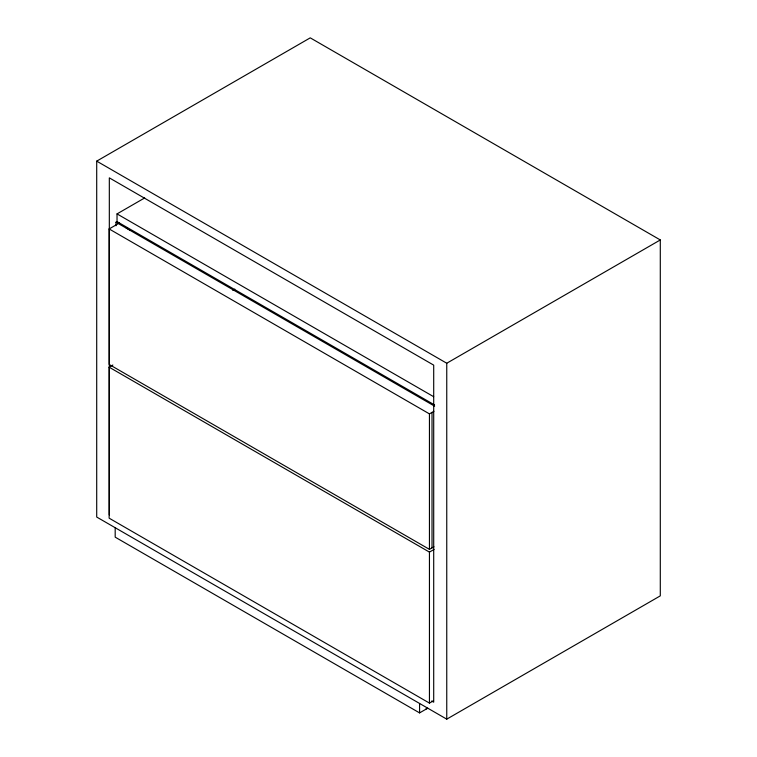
<?xml version="1.0" encoding="UTF-8"?>
<svg xmlns="http://www.w3.org/2000/svg" width="757" height="757" viewBox="0 0 757 757"><rect width="100%" height="100%" fill="white"/><g stroke="black" fill="none" stroke-linecap="round" stroke-linejoin="round"><path stroke-width="1.14" d="M96.707 161.137L310.247 37.85L660.293 239.95L660.293 595.863L446.753 719.15L96.707 517.05L96.707 161.137L446.753 363.237L660.293 239.95M434.622 404.986L117.032 221.631L117.032 213.9L144.682 197.937M116.01 225.766L116.01 222.217L117.032 221.631M119.152 222.851L118.12 223.447L116.01 222.217M433.931 546.781L429.446 549.364L109.131 364.429L109.131 228.945L118.395 223.599L434.622 406.168M232.787 290.31L234.831 289.136M433.155 700.963L429.446 703.102L109.131 518.167L109.131 367.173L112.84 365.035M109.131 228.945L429.446 413.88L433.931 411.288M109.131 367.173L429.446 552.108L434.083 549.44M115.187 527.724L115.187 537.158L419.577 712.895L427.752 708.173M425.945 708.912L427.421 708.448M117.032 213.9L433.685 396.715M126.088 227.857L130.573 230.44M431.66 701.001L433.704 702.184L433.704 365.139L109.32 177.857L109.32 514.902M446.753 363.237L446.753 719.15M432.02 412.395L432.02 547.879M429.446 413.88L429.446 549.364M429.446 552.108L429.446 703.102M419.577 703.461L419.577 712.895"/></g></svg>
